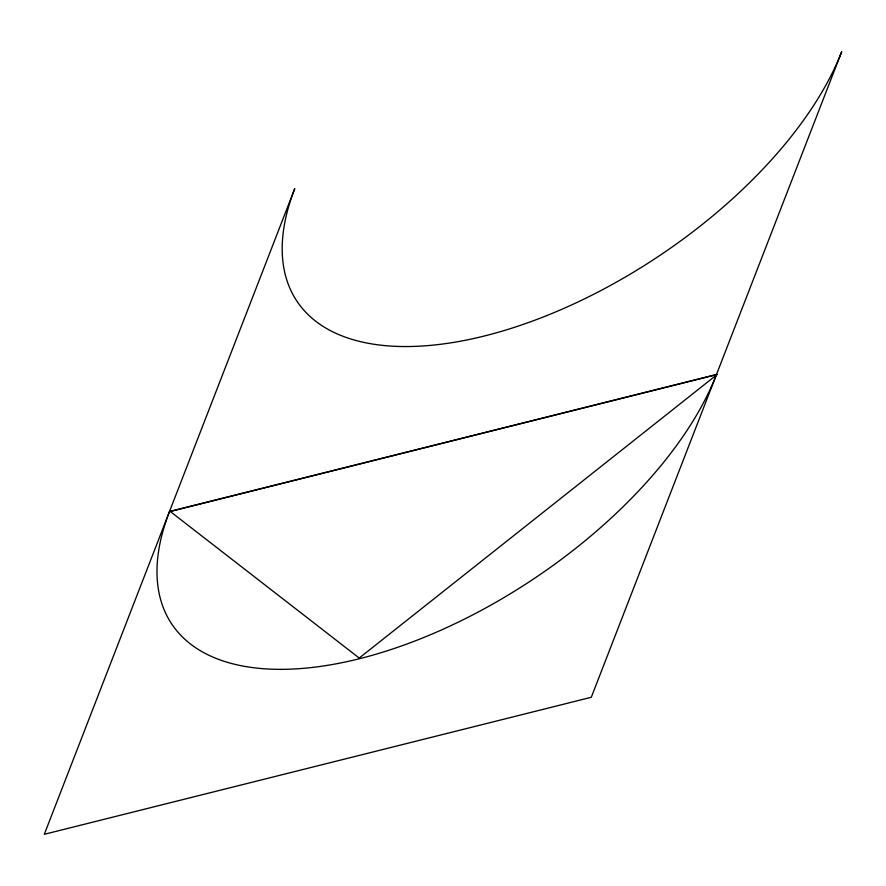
<?xml version="1.0" encoding="UTF-8"?>
<svg xmlns="http://www.w3.org/2000/svg" width="886" height="886" viewBox="0 0 886 886"><rect width="100%" height="100%" fill="white"/><g stroke="black" fill="none" stroke-linecap="round" stroke-linejoin="round"><path stroke-width="1.33" d="M170.167 511.521L717.162 374.49L359.218 658.054L170.278 511.499M294.706 188.718L44.3 834.302L591.294 697.282L841.7 51.687A326.137 163.356 -33.7 0 1 484.52 335.96A326.137 163.356 -33.7 0 1 294.706 188.718M716.497 374.479L169.503 511.51A326.137 163.356 -33.7 0 0 359.317 658.752A326.137 163.356 -33.7 0 0 716.497 374.479"/></g></svg>
